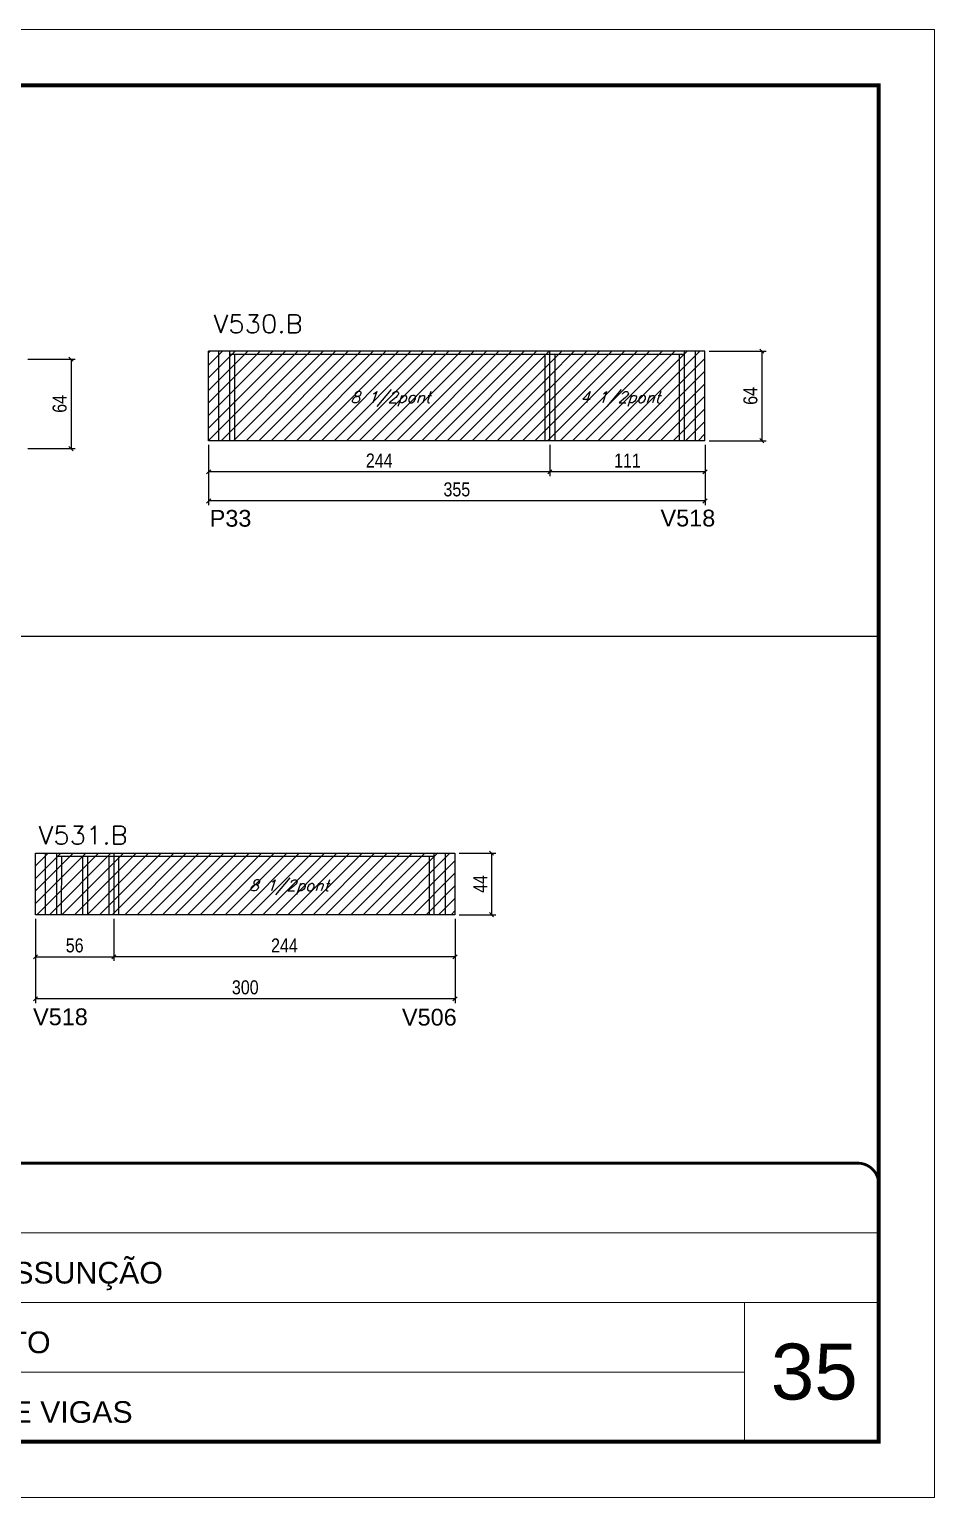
# Model space of a CAD drawing. Extents: x -21493 to -15213, y -12134 to 11887.
# Drawn here: x -17486 to -16838, y 1649 to 2699 of the extents above; entities that cross this region are included whole.
import ezdxf

# ---------------------------------------------------------------- set-up
doc = ezdxf.new("R2010")
doc.units = 0
doc.linetypes.add('CONTINUO', pattern=[0])
doc.linetypes.add('DASHED', pattern=[0.75, 0.5, -0.25])
for name, color, linetype in [('5', 5, 'Continuous'), ('COTA', 241, 'Continuous'), ('Painéis', 200, 'Continuous'), ('Reaproveitamento', 251, 'Continuous'), ('SARR_2.2x7', 40, 'Continuous'), ('SARR_3.5x7', 81, 'Continuous'), ('texto', 7, 'Continuous')]:
    doc.layers.add(name, color=color, linetype=linetype)
for name, color, linetype, lineweight in [('CARIMBO', 255, 'Continuous', 9), ('Folhas', 255, 'Continuous', 9), ('SARRAFO DE PRESSAO', 251, 'DASHED', 9), ('Texto Seção', 7, 'Continuous', 15)]:
    doc.layers.add(name, color=color, linetype=linetype, lineweight=lineweight)
doc.styles.add('ARIAL', font='arial.ttf')
doc.styles.add('COTA TECNICA', font='techl___.ttf', dxfattribs={"height": 10})
doc.styles.add('REGUA-120', font='ROMANS.shx', dxfattribs={"height": 15})
doc.styles.add('Romans', font='romans.shx')
doc.styles.get("Standard").update_dxf_attribs({"font": 'arial.ttf'})
doc.dimstyles.new('PAINEL', dxfattribs={"dimtxt": 10, "dimasz": 3, "dimexe": 3, "dimexo": 3, "dimgap": 3, "dimtad": 1, "dimdec": 1, "dimzin": 12, "dimdsep": 46, "dimtxsty": 'COTA TECNICA', "dimblk1": 'OBLIQUE', "dimblk2": 'OBLIQUE', "dimsah": 1, "dimcen": 0.9, "dimclrd": 4, "dimclre": 4, "dimclrt": 240, "dimadec": 1, "dimazin": 3, "dimtfac": 1, "dimtdec": 1, "dimtmove": 0, "dimatfit": 3, "dimfxl": 1, "dimtolj": 1, "dimtzin": 12, "dimarcsym": 0})
pattern_1 = [(45, (-160296.07, -28335.264), (-4.49012806, 4.49012806), [])]
pattern_2 = [(45, (-159465.4286, -27934.986), (-4.49012806, 4.49012806), [])]

# ---------------------------------------------------------------- blocks, each defined once
blk = doc.blocks.new('_Oblique')
at = {"color": 0, "linetype": 'ByBlock', "lineweight": -2}
blk.add_line((-0.5, -0.5), (0.5, 0.5), dxfattribs=at)
blk = doc.blocks.new('*D404')
at = {"layer": 'COTA', "color": 4, "linetype": 'ByBlock', "lineweight": -2, "transparency": 16777216}
for p, q in [((-17481.4, 2062.5), (-17481.4, 2002.3)), ((-17181.4, 2062.5), (-17181.4, 2002.3)), ((-17181.4, 2005.3), (-17481.4, 2005.3))]:
    blk.add_line(p, q, dxfattribs=at)
at = {"layer": 'Defpoints', "color": 0, "linetype": 'ByBlock', "transparency": 16777216}
for p in [(-17481.4, 2065.5), (-17181.4, 2065.5), (-17481.4, 2005.3)]:
    blk.add_point(p, dxfattribs=at)
at = {"layer": 'COTA', "color": 4, "linetype": 'ByBlock', "lineweight": -2, "transparency": 16777216, "xscale": 3, "yscale": 3, "zscale": 3, "rotation": 180}
blk.add_blockref('_Oblique', (-17481.4, 2005.3), dxfattribs=at)
at = {"layer": 'COTA', "color": 4, "linetype": 'ByBlock', "lineweight": -2, "transparency": 16777216, "xscale": 3, "yscale": 3, "zscale": 3}
blk.add_blockref('_Oblique', (-17181.4, 2005.3), dxfattribs=at)
at = {"layer": 'COTA', "color": 240, "linetype": 'ByBlock', "transparency": 16777216, "insert": (-17331.4, 2013.5), "char_height": 10, "attachment_point": 5, "style": 'COTA TECNICA'}
blk.add_mtext('\\A1;300', dxfattribs=at)
blk = doc.blocks.new('*D405')
at = {"layer": 'COTA', "color": 4, "linetype": 'ByBlock', "lineweight": -2, "transparency": 16777216}
for p, q in [((-17425.4, 2062.5), (-17425.4, 2032.4)), ((-17181.4, 2062.5), (-17181.4, 2032.4)), ((-17181.4, 2035.4), (-17425.4, 2035.4))]:
    blk.add_line(p, q, dxfattribs=at)
at = {"layer": 'Defpoints', "color": 0, "linetype": 'ByBlock', "transparency": 16777216}
for p in [(-17425.4, 2065.5), (-17181.4, 2065.5), (-17425.4, 2035.4)]:
    blk.add_point(p, dxfattribs=at)
at = {"layer": 'COTA', "color": 4, "linetype": 'ByBlock', "lineweight": -2, "transparency": 16777216, "xscale": 3, "yscale": 3, "zscale": 3, "rotation": 180}
blk.add_blockref('_Oblique', (-17425.4, 2035.4), dxfattribs=at)
at = {"layer": 'COTA', "color": 4, "linetype": 'ByBlock', "lineweight": -2, "transparency": 16777216, "xscale": 3, "yscale": 3, "zscale": 3}
blk.add_blockref('_Oblique', (-17181.4, 2035.4), dxfattribs=at)
at = {"layer": 'COTA', "color": 240, "linetype": 'ByBlock', "transparency": 16777216, "insert": (-17303.4, 2043.5), "char_height": 10, "attachment_point": 5, "style": 'COTA TECNICA'}
blk.add_mtext('\\A1;244', dxfattribs=at)
blk = doc.blocks.new('*D406')
at = {"layer": 'COTA', "color": 4, "linetype": 'ByBlock', "lineweight": -2, "transparency": 16777216}
for p, q in [((-17481.4, 2062.5), (-17481.4, 2032.4)), ((-17425.4, 2062.5), (-17425.4, 2032.4)), ((-17481.4, 2035.4), (-17425.4, 2035.4))]:
    blk.add_line(p, q, dxfattribs=at)
at = {"layer": 'Defpoints', "color": 0, "linetype": 'ByBlock', "transparency": 16777216}
for p in [(-17481.4, 2065.5), (-17425.4, 2065.5), (-17425.4, 2035.4)]:
    blk.add_point(p, dxfattribs=at)
at = {"layer": 'COTA', "color": 4, "linetype": 'ByBlock', "lineweight": -2, "transparency": 16777216, "xscale": 3, "yscale": 3, "zscale": 3, "rotation": 180}
blk.add_blockref('_Oblique', (-17481.4, 2035.4), dxfattribs=at)
at = {"layer": 'COTA', "color": 4, "linetype": 'ByBlock', "lineweight": -2, "transparency": 16777216, "xscale": 3, "yscale": 3, "zscale": 3}
blk.add_blockref('_Oblique', (-17425.4, 2035.4), dxfattribs=at)
at = {"layer": 'COTA', "color": 240, "linetype": 'ByBlock', "transparency": 16777216, "insert": (-17453.4, 2043.5), "char_height": 10, "attachment_point": 5, "style": 'COTA TECNICA'}
blk.add_mtext('\\A1;56', dxfattribs=at)
blk = doc.blocks.new('*D407')
at = {"layer": 'COTA', "color": 4, "linetype": 'ByBlock', "lineweight": -2, "transparency": 16777216}
for p, q in [((-17178.4, 2109.5), (-17152.3, 2109.5)), ((-17155.3, 2109.5), (-17155.3, 2065.5)), ((-17178.4, 2065.5), (-17152.3, 2065.5))]:
    blk.add_line(p, q, dxfattribs=at)
at = {"layer": 'Defpoints', "color": 0, "linetype": 'ByBlock', "transparency": 16777216}
for p in [(-17181.4, 2109.5), (-17181.4, 2065.5), (-17155.3, 2065.5)]:
    blk.add_point(p, dxfattribs=at)
at = {"layer": 'COTA', "color": 4, "linetype": 'ByBlock', "lineweight": -2, "transparency": 16777216, "xscale": 3, "yscale": 3, "zscale": 3}
for p, rotation in [((-17155.3, 2109.5), 90), ((-17155.3, 2065.5), 270)]:
    blk.add_blockref('_Oblique', p, dxfattribs=dict(at, rotation=rotation))
at = {"layer": 'COTA', "color": 240, "linetype": 'ByBlock', "transparency": 16777216, "insert": (-17163.4, 2087.5), "char_height": 10, "attachment_point": 5, "rotation": 90, "style": 'COTA TECNICA'}
blk.add_mtext('\\A1;44', dxfattribs=at)
blk = doc.blocks.new('*D1206')
at = {"layer": 'COTA', "color": 4, "linetype": 'ByBlock', "lineweight": -2, "transparency": 16777216}
for p, q in [((-17487, 2462.8), (-17453, 2462.8)), ((-17456, 2462.8), (-17456, 2398.8)), ((-17487, 2398.8), (-17453, 2398.8))]:
    blk.add_line(p, q, dxfattribs=at)
at = {"layer": 'Defpoints', "color": 0, "linetype": 'ByBlock', "transparency": 16777216}
for p in [(-17490, 2462.8), (-17490, 2398.8), (-17456, 2398.8)]:
    blk.add_point(p, dxfattribs=at)
at = {"layer": 'COTA', "color": 4, "linetype": 'ByBlock', "lineweight": -2, "transparency": 16777216, "xscale": 3, "yscale": 3, "zscale": 3}
for p, rotation in [((-17456, 2462.8), 90), ((-17456, 2398.8), 270)]:
    blk.add_blockref('_Oblique', p, dxfattribs=dict(at, rotation=rotation))
at = {"layer": 'COTA', "color": 240, "linetype": 'ByBlock', "transparency": 16777216, "insert": (-17464.1, 2430.8), "char_height": 10, "attachment_point": 5, "rotation": 90, "style": 'COTA TECNICA'}
blk.add_mtext('\\A1;64', dxfattribs=at)
blk = doc.blocks.new('*D1207')
at = {"layer": 'COTA', "color": 4, "linetype": 'ByBlock', "lineweight": -2, "transparency": 16777216}
for p, q in [((-17113.6, 2401.5), (-17113.6, 2379.2)), ((-17002.6, 2401.5), (-17002.6, 2379.2)), ((-17002.6, 2382.2), (-17113.6, 2382.2))]:
    blk.add_line(p, q, dxfattribs=at)
at = {"layer": 'Defpoints', "color": 0, "linetype": 'ByBlock', "transparency": 16777216}
for p in [(-17113.6, 2404.5), (-17002.6, 2404.5), (-17113.6, 2382.2)]:
    blk.add_point(p, dxfattribs=at)
at = {"layer": 'COTA', "color": 4, "linetype": 'ByBlock', "lineweight": -2, "transparency": 16777216, "xscale": 3, "yscale": 3, "zscale": 3, "rotation": 180}
blk.add_blockref('_Oblique', (-17113.6, 2382.2), dxfattribs=at)
at = {"layer": 'COTA', "color": 4, "linetype": 'ByBlock', "lineweight": -2, "transparency": 16777216, "xscale": 3, "yscale": 3, "zscale": 3}
blk.add_blockref('_Oblique', (-17002.6, 2382.2), dxfattribs=at)
at = {"layer": 'COTA', "color": 240, "linetype": 'ByBlock', "transparency": 16777216, "insert": (-17058.1, 2390.3), "char_height": 10, "attachment_point": 5, "style": 'COTA TECNICA'}
blk.add_mtext('\\A1;111', dxfattribs=at)
blk = doc.blocks.new('*D1208')
at = {"layer": 'COTA', "color": 4, "linetype": 'ByBlock', "lineweight": -2, "transparency": 16777216}
for p, q in [((-17357.6, 2401.5), (-17357.6, 2379.2)), ((-17113.6, 2401.5), (-17113.6, 2379.2)), ((-17113.6, 2382.2), (-17357.6, 2382.2))]:
    blk.add_line(p, q, dxfattribs=at)
at = {"layer": 'Defpoints', "color": 0, "linetype": 'ByBlock', "transparency": 16777216}
for p in [(-17357.6, 2404.5), (-17113.6, 2404.5), (-17357.6, 2382.2)]:
    blk.add_point(p, dxfattribs=at)
at = {"layer": 'COTA', "color": 4, "linetype": 'ByBlock', "lineweight": -2, "transparency": 16777216, "xscale": 3, "yscale": 3, "zscale": 3, "rotation": 180}
blk.add_blockref('_Oblique', (-17357.6, 2382.2), dxfattribs=at)
at = {"layer": 'COTA', "color": 4, "linetype": 'ByBlock', "lineweight": -2, "transparency": 16777216, "xscale": 3, "yscale": 3, "zscale": 3}
blk.add_blockref('_Oblique', (-17113.6, 2382.2), dxfattribs=at)
at = {"layer": 'COTA', "color": 240, "linetype": 'ByBlock', "transparency": 16777216, "insert": (-17235.6, 2390.3), "char_height": 10, "attachment_point": 5, "style": 'COTA TECNICA'}
blk.add_mtext('\\A1;244', dxfattribs=at)
blk = doc.blocks.new('*D1209')
at = {"layer": 'COTA', "color": 4, "linetype": 'ByBlock', "lineweight": -2, "transparency": 16777216}
for p, q in [((-16999.6, 2468.5), (-16959, 2468.5)), ((-16962, 2468.5), (-16962, 2404.5)), ((-16999.6, 2404.5), (-16959, 2404.5))]:
    blk.add_line(p, q, dxfattribs=at)
at = {"layer": 'Defpoints', "color": 0, "linetype": 'ByBlock', "transparency": 16777216}
for p in [(-17002.6, 2468.5), (-17002.6, 2404.5), (-16962, 2404.5)]:
    blk.add_point(p, dxfattribs=at)
at = {"layer": 'COTA', "color": 4, "linetype": 'ByBlock', "lineweight": -2, "transparency": 16777216, "xscale": 3, "yscale": 3, "zscale": 3}
for p, rotation in [((-16962, 2468.5), 90), ((-16962, 2404.5), 270)]:
    blk.add_blockref('_Oblique', p, dxfattribs=dict(at, rotation=rotation))
at = {"layer": 'COTA', "color": 240, "linetype": 'ByBlock', "transparency": 16777216, "insert": (-16970.1, 2436.5), "char_height": 10, "attachment_point": 5, "rotation": 90, "style": 'COTA TECNICA'}
blk.add_mtext('\\A1;64', dxfattribs=at)
blk = doc.blocks.new('*D1443')
at = {"layer": 'COTA', "color": 4, "lineweight": -2, "ltscale": 25, "transparency": 16777216}
for p, q in [((-17357.6, 2401.5), (-17357.6, 2358.4)), ((-17002.6, 2401.5), (-17002.6, 2358.4)), ((-17002.6, 2361.4), (-17357.6, 2361.4))]:
    blk.add_line(p, q, dxfattribs=at)
at = {"layer": 'Defpoints', "color": 0, "ltscale": 25, "transparency": 16777216}
for p in [(-17357.6, 2404.5), (-17002.6, 2404.5), (-17357.6, 2361.4)]:
    blk.add_point(p, dxfattribs=at)
at = {"layer": 'COTA', "color": 4, "lineweight": -2, "ltscale": 25, "transparency": 16777216, "xscale": 3, "yscale": 3, "zscale": 3, "rotation": 180}
blk.add_blockref('_Oblique', (-17357.6, 2361.4), dxfattribs=at)
at = {"layer": 'COTA', "color": 4, "lineweight": -2, "ltscale": 25, "transparency": 16777216, "xscale": 3, "yscale": 3, "zscale": 3}
blk.add_blockref('_Oblique', (-17002.6, 2361.4), dxfattribs=at)
at = {"layer": 'COTA', "color": 240, "ltscale": 25, "transparency": 16777216, "insert": (-17180.1, 2369.6), "char_height": 10, "attachment_point": 5, "style": 'COTA TECNICA'}
blk.add_mtext('\\A1;355', dxfattribs=at)
blk = doc.blocks.new('9999999999')
at = {"color": 30, "linetype": 'CONTINUO'}
for p, q in [((98564.6, 34379.6), (99584, 34379.6)), ((98564.6, 34329.8), (99488, 34329.8)), ((99584, 34329.8), (99488, 34329.8)), ((99488, 34329.8), (99488, 34230.2)), ((98564.6, 34280), (99488, 34280))]:
    blk.add_line(p, q, dxfattribs=at)
at = {"color": 30, "linetype": 'CONTINUO', "const_width": 2}
blk.add_lwpolyline([(99584, 34230.2), (99584, 34414.4, 0.414214), (99569, 34429.4), (98229, 34429.4, 0.414214), (98214, 34414.4), (98214, 34245.2, 0.414214), (98229, 34230.2), (99584, 34230.2)], format="xyb", dxfattribs=at)
at = {"layer": 'Folhas'}
blk.add_lwpolyline([(98139, 34190.2), (99624, 34190.2), (99624, 35240.2), (98139, 35240.2)], close=True, dxfattribs=at)
at = {"layer": 'Folhas', "color": 30, "const_width": 3}
blk.add_lwpolyline([(98214, 34230.2), (99584, 34230.2), (99584, 35200.2), (98214, 35200.2)], close=True, dxfattribs=at)
at = {"color": 7, "linetype": 'Continuous', "ltscale": 5, "style": 'ARIAL'}
for s, p in [('HOSPITAL ASSUNÇÃO', (98837.7, 34343.3)), ('3° PAVIMENTO', (98837.7, 34293.5)), ('LATERAIS DE VIGAS', (98837.7, 34243.7))]:
    blk.add_text(s, height=15.483, dxfattribs=at).set_placement(p)

msp = doc.modelspace()

# ---------------------------------------------------------------- hatches: boundary and pattern name
at = {"layer": 'Reaproveitamento', "linetype": 'ByBlock'}
h = msp.add_hatch(dxfattribs=at)
h.set_pattern_fill('ANSI31', color=256, scale=2)
h.set_pattern_definition(pattern_2)
h.paths.add_polyline_path([(-17113.63, 2468.47), (-17357.63, 2468.47), (-17357.63, 2404.47), (-17113.63, 2404.47)])
h.paths.add_polyline_path([(-17264.03, 2426.26), (-17196.41, 2426.26), (-17190.91, 2442.24), (-17258.53, 2442.24)], flags=24)
h = msp.add_hatch(dxfattribs=at)
h.set_pattern_fill('ANSI31', color=256, scale=2)
h.set_pattern_definition(pattern_2)
h.paths.add_polyline_path([(-17113.63, 2468.47), (-17113.63, 2404.47), (-17002.63, 2404.47), (-17002.63, 2468.47)])
h.paths.add_polyline_path([(-17099.83, 2426.26), (-17032.21, 2426.26), (-17026.71, 2442.24), (-17094.33, 2442.24)], flags=24)
h = msp.add_hatch(dxfattribs=at)
h.set_pattern_fill('ANSI31', color=256, scale=2)
h.set_pattern_definition(pattern_1)
h.paths.add_polyline_path([(-17481.45, 2109.49), (-17481.45, 2065.49), (-17425.45, 2065.49), (-17425.45, 2109.49)])
h = msp.add_hatch(dxfattribs=at)
h.set_pattern_fill('ANSI31', color=256, scale=2)
h.set_pattern_definition(pattern_1)
h.paths.add_polyline_path([(-17181.45, 2065.49), (-17181.45, 2109.49), (-17425.45, 2109.49), (-17425.45, 2065.49)])
h.paths.add_polyline_path([(-17336.53, 2077.14), (-17268.91, 2077.14), (-17263.41, 2093.12), (-17331.03, 2093.12)], flags=24)

# ---------------------------------------------------------------- linework, layer by layer
at = {"layer": 'COTA', "linetype": 'ByBlock'}
msp.add_line((-18248.41, 2264.58), (-16878.41, 2264.58), dxfattribs=at)
at = {"layer": 'Painéis', "linetype": 'ByBlock'}
for p, q in [((-17002.63, 2468.47), (-17357.63, 2468.47)), ((-17357.63, 2404.47), (-17357.63, 2468.47)), ((-17113.63, 2404.47), (-17113.63, 2468.47)), ((-17002.63, 2404.47), (-17002.63, 2468.47)), ((-17002.63, 2404.47), (-17357.63, 2404.47)), ((-17481.45, 2065.49), (-17481.45, 2109.49)), ((-17481.45, 2109.49), (-17181.45, 2109.49)), ((-17425.45, 2109.49), (-17425.45, 2065.49)), ((-17181.45, 2109.49), (-17181.45, 2065.49)), ((-17181.45, 2065.49), (-17481.45, 2065.49))]:
    msp.add_line(p, q, dxfattribs=at)
at = {"layer": 'SARR_2.2x7', "linetype": 'Continuous'}
for p, q in [((-17350.63, 2468.47), (-17350.63, 2404.47)), ((-17009.63, 2468.47), (-17009.63, 2404.47)), ((-17342.63, 2466.27), (-17113.63, 2466.27)), ((-17113.63, 2466.27), (-17017.63, 2466.27)), ((-17474.45, 2109.49), (-17474.45, 2065.49)), ((-17466.45, 2107.29), (-17196.45, 2107.29)), ((-17188.45, 2109.49), (-17188.45, 2065.49))]:
    msp.add_line(p, q, dxfattribs=at)
at = {"layer": 'SARR_3.5x7'}
for p, q in [((-17342.63, 2468.47), (-17342.63, 2404.47)), ((-17017.63, 2468.47), (-17017.63, 2404.47)), ((-17339.13, 2466.28), (-17339.13, 2404.47)), ((-17117.13, 2466.27), (-17117.13, 2404.47)), ((-17110.13, 2466.27), (-17110.13, 2404.47)), ((-17021.13, 2466.27), (-17021.13, 2404.47)), ((-17466.45, 2109.49), (-17466.45, 2065.49)), ((-17462.94, 2107.29), (-17462.95, 2065.49)), ((-17447.7, 2107.29), (-17447.7, 2065.49)), ((-17444.19, 2107.29), (-17444.2, 2065.49)), ((-17428.95, 2107.29), (-17428.95, 2065.49)), ((-17421.95, 2107.29), (-17421.95, 2065.49)), ((-17199.95, 2107.29), (-17199.95, 2065.49)), ((-17196.45, 2109.49), (-17196.45, 2065.49))]:
    msp.add_line(p, q, dxfattribs=at)

# ---------------------------------------------------------------- block references
at = {"layer": 'SARRAFO DE PRESSAO', "color": 6, "linetype": 'ByBlock'}
msp.add_blockref('9999999999', (-116462.39, -32541.57), dxfattribs=at)

# ---------------------------------------------------------------- texts
at = {"layer": '5', "linetype": 'Continuous'}
for s, p in [('P33', (-17356.84, 2342.98)), ('V518', (-17034.44, 2343.15)), ('V518', (-17483.15, 1986.5)), ('V506', (-17219.34, 1986.21))]:
    msp.add_text(s, height=12, rotation=359.99996, dxfattribs=at).set_placement(p)
at = {"layer": 'CARIMBO', "style": 'ARIAL'}
msp.add_text('35', height=40, dxfattribs=at).set_placement((-16955.55, 1718.78))
at = {"layer": 'texto', "color": 2, "char_height": 8, "attachment_point": 5, "style": 'Romans'}
for s, insert in [('{\\Q19;\\C256;8 1/2pont}', (-17227.66, 2434.25)), ('{\\Q19;\\C256;4 1/2pont}', (-17063.27, 2434.25)), ('{\\Q19;\\C256;8 1/2pont}', (-17300.16, 2085.13))]:
    msp.add_mtext(s, dxfattribs=dict(at, insert=insert))
at = {"layer": 'Texto Seção', "style": 'REGUA-120', "width": 1.05}
for s, p in [('V530.B', (-17354.07, 2481.53)), ('V531.B', (-17479.23, 2115.86))]:
    msp.add_text(s, height=13, dxfattribs=at).set_placement(p)

# ---------------------------------------------------------------- dimensions: what is measured, and where the dimension line sits
at = {"layer": 'COTA', "linetype": 'ByBlock'}
for p1, p2, distance, picture, middle in [((-17002.63, 2468.47), (-17002.63, 2404.47), 40.63, '*D1209', (-16970.11, 2436.47)), ((-17490.03, 2462.85), (-17490.03, 2398.85), 34, '*D1206', (-17464.14, 2430.85)), ((-17113.63, 2404.47), (-17357.63, 2404.47), 22.27, '*D1208', (-17235.63, 2390.28)), ((-17002.63, 2404.47), (-17113.63, 2404.47), 22.27, '*D1207', (-17058.13, 2390.26)), ((-17181.45, 2109.49), (-17181.45, 2065.49), 26.15, '*D407', (-17163.37, 2087.49)), ((-17181.45, 2065.49), (-17481.45, 2065.49), 60.19, '*D404', (-17331.45, 2013.52)), ((-17481.45, 2065.49), (-17425.45, 2065.49), -30.07, '*D406', (-17453.45, 2043.53)), ((-17181.45, 2065.49), (-17425.45, 2065.49), 30.07, '*D405', (-17303.45, 2043.5))]:
    dim = msp.add_aligned_dim(p1=p1, p2=p2, distance=distance, dimstyle='PAINEL', dxfattribs=at)
    dim.commit()
    dim.dimension.update_dxf_attribs({"geometry": picture, "text_midpoint": middle})
at = {"layer": 'COTA', "ltscale": 25}
dim = msp.add_linear_dim(base=(-17357.63, 2361.36), p1=(-17002.63, 2404.47), p2=(-17357.63, 2404.47), dimstyle='PAINEL', dxfattribs=at)
dim.commit()
dim.dimension.update_dxf_attribs({"geometry": '*D1443', "text_midpoint": (-17180.13, 2369.58)})

doc.saveas('drawing.dxf')
